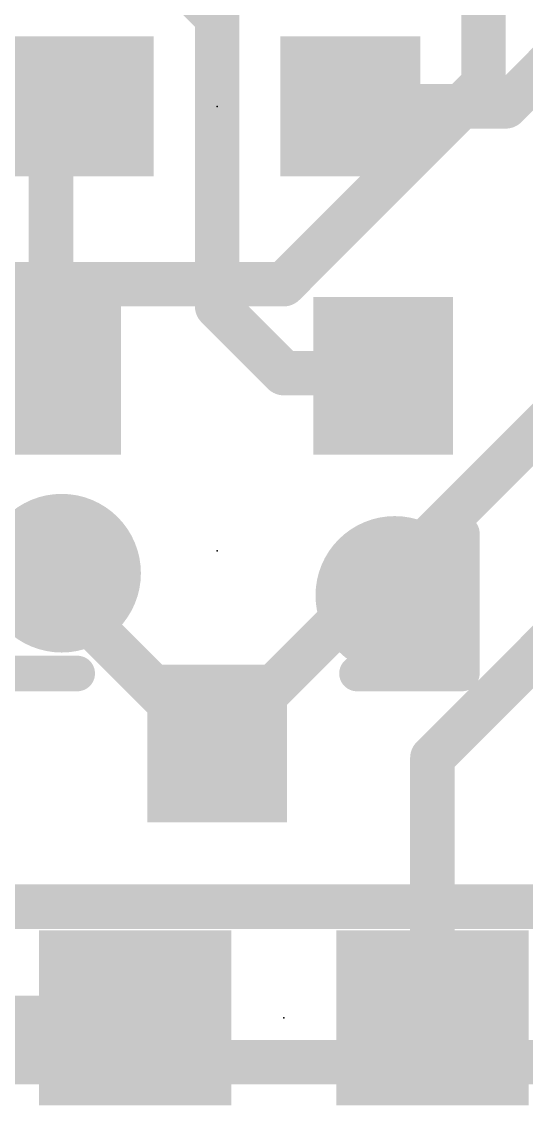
# Model space of a CAD drawing. Extents: x -6.8 to 60.3, y -8.9 to 34.9.
# Drawn here: x 22.89 to 25.77, y 4.83 to 11.02 of the extents above; entities that cross this region are included whole.
import ezdxf

# ---------------------------------------------------------------- set-up
doc = ezdxf.new("R2010")
doc.units = 0
for name, color, linetype in [('1', 12, 'CONTINUOUS'), ('16', 132, 'CONTINUOUS'), ('18', 110, 'CONTINUOUS'), ('21', 40, 'CONTINUOUS'), ('23', 40, 'CONTINUOUS')]:
    doc.layers.add(name, color=color, linetype=linetype)

# ---------------------------------------------------------------- blocks, each defined once
blk = doc.blocks.new('RECT')
blk.add_solid([(-0.5, -0.5), (0.5, -0.5), (-0.5, 0.5), (0.5, 0.5)])
blk = doc.blocks.new('ROUNDV')
at = {"const_width": 0.5}
blk.add_lwpolyline([(0, -0.25, 1), (0, 0.25, 1), (0, -0.25)], format="xyb", dxfattribs=at)

msp = doc.modelspace()

# ---------------------------------------------------------------- linework, layer by layer
at = {"layer": '1', "const_width": 0.254}
for points in [[(23.153, 11.899), (24.003, 11.049)], [(24.003, 11.049), (24.003, 9.398)], [(25.654, 10.541), (25.908, 10.795)], [(23.114, 10.414), (23.241, 10.541)], [(24.765, 10.541), (25.654, 10.541)], [(21.082, 10.414), (23.114, 10.414)], [(23.053, 10.353), (23.114, 10.414)], [(23.053, 9.001), (23.053, 10.353)], [(24.003, 9.398), (24.384, 9.017)], [(24.384, 9.017), (24.937, 9.017)], [(24.937, 9.017), (24.953, 9.001)], [(23.114, 7.747), (23.114, 7.874)], [(23.96, 6.901), (23.114, 7.747)], [(24.003, 6.901), (24.849, 7.747)], [(24.849, 7.747), (25.019, 7.747)], [(25.908, 7.493), (25.234, 6.819)], [(24.003, 6.901), (23.96, 6.901)], [(25.234, 6.819), (25.234, 5.334)], [(22.606, 5.334), (23.534, 5.334)]]:
    msp.add_lwpolyline(points, dxfattribs=at)
at = {"layer": '1', "const_width": 0.127}
for points in [[(24.0665, 11.049, 1), (23.9395, 11.049)], [(23.9581, 11.0041, 1), (24.0479, 11.0939)], [(23.2859, 10.4961, 1), (23.1961, 10.5859)], [(24.765, 10.6045, 1), (24.765, 10.4775)], [(25.6091, 10.5859, 1), (25.6989, 10.4961)], [(25.654, 10.4775, 1), (25.654, 10.6045)], [(23.1589, 10.3691, 1), (23.0691, 10.4589)], [(23.114, 10.3505, 1), (23.114, 10.4775)], [(23.1165, 10.353, 1), (22.9895, 10.353)], [(23.0691, 10.4589, 1), (23.1589, 10.3691)], [(23.0081, 10.3979, 1), (23.0979, 10.3081)], [(24.0479, 9.4429, 1), (23.9581, 9.3531)], [(23.9395, 9.398, 1), (24.0665, 9.398)], [(24.384, 9.0805, 1), (24.384, 8.9535)], [(24.3391, 8.9721, 1), (24.4289, 9.0619)], [(24.9819, 9.0619, 1), (24.8921, 8.9721)], [(24.9081, 8.9561, 1), (24.9979, 9.0459)], [(24.937, 8.9535, 1), (24.937, 9.0805)], [(22.9895, 9.001, 1), (23.1165, 9.001)], [(23.1775, 7.874, 1), (23.0505, 7.874)], [(23.1589, 7.7919, 1), (23.0691, 7.7021)], [(24.849, 7.8105, 1), (24.849, 7.6835)], [(24.8939, 7.7021, 1), (24.8041, 7.7919)], [(25.019, 7.6835, 1), (25.019, 7.8105)], [(23.0505, 7.747, 1), (23.1775, 7.747)], [(23.96, 6.9645, 1), (23.96, 6.8375)], [(23.9151, 6.8561, 1), (24.0049, 6.9459)], [(23.9581, 6.9459, 1), (24.0479, 6.8561)], [(24.003, 6.8375, 1), (24.003, 6.9645)], [(25.2975, 6.819, 1), (25.1705, 6.819)], [(25.1891, 6.8639, 1), (25.2789, 6.7741)], [(23.534, 5.2705, 1), (23.534, 5.3975)], [(25.1705, 5.334, 1), (25.2975, 5.334)]]:
    msp.add_lwpolyline(points, format="xyb", dxfattribs=at)
at = {"layer": '16', "const_width": 0.254}
for points in [[(25.527, 10.668), (25.527, 14.224)], [(25.527, 10.668), (24.384, 9.525)], [(24.384, 9.525), (21.844, 9.525)], [(26.416, 9.271), (25.019, 7.874)], [(23.114, 7.874), (21.082, 7.874)], [(25.019, 7.874), (25.019, 7.747)], [(21.209, 5.969), (27.051, 5.969)], [(20.574, 5.08), (27.178, 5.08)]]:
    msp.add_lwpolyline(points, dxfattribs=at)
at = {"layer": '16', "const_width": 0.127}
for points in [[(25.5719, 10.6231, 1), (25.4821, 10.7129)], [(25.4635, 10.668, 1), (25.5905, 10.668)], [(24.3391, 9.5699, 1), (24.4289, 9.4801)], [(24.384, 9.4615, 1), (24.384, 9.5885)], [(23.114, 7.8105, 1), (23.114, 7.9375)], [(25.0825, 7.874, 1), (24.9555, 7.874)], [(24.9741, 7.9189, 1), (25.0639, 7.8291)], [(24.9555, 7.747, 1), (25.0825, 7.747)]]:
    msp.add_lwpolyline(points, format="xyb", dxfattribs=at)
at = {"layer": '21', "const_width": 0.2032}
for points in [[(24.003, 10.795), (24.003, 10.287)], [(25.403, 7.301), (25.403, 8.101)], [(23.203, 7.301), (22.603, 7.301)], [(24.803, 7.301), (25.403, 7.301)]]:
    msp.add_lwpolyline(points, dxfattribs=at)
at = {"layer": '21', "const_width": 0.1016}
for points in [[(24.0538, 10.795, 1), (23.9522, 10.795)], [(23.9522, 10.287, 1), (24.0538, 10.287)], [(25.4538, 8.101, 1), (25.3522, 8.101)], [(23.203, 7.2502, 1), (23.203, 7.3518)], [(24.803, 7.3518, 1), (24.803, 7.2502)], [(25.403, 7.2502, 1), (25.403, 7.3518)], [(25.3522, 7.301, 1), (25.4538, 7.301)]]:
    msp.add_lwpolyline(points, format="xyb", dxfattribs=at)
at = {"layer": '23'}
for p in [(24.003, 10.541), (24.003, 8.001), (24.384, 5.334)]:
    msp.add_point(p, dxfattribs=at)

# ---------------------------------------------------------------- block references
at = {"layer": '1', "xscale": 0.8, "yscale": 0.8}
for p in [(23.241, 10.541), (24.765, 10.541)]:
    msp.add_blockref('RECT', p, dxfattribs=at)
at = {"layer": '1', "xscale": 0.8, "yscale": 0.9, "rotation": 180}
for p in [(23.053, 9.001), (24.953, 9.001), (24.003, 6.901)]:
    msp.add_blockref('RECT', p, dxfattribs=at)
at = {"layer": '1', "xscale": 1.1, "rotation": 180}
for p in [(23.534, 5.334), (25.234, 5.334)]:
    msp.add_blockref('RECT', p, dxfattribs=at)
at = {"layer": '18', "xscale": 0.9064, "yscale": 0.9064}
for p in [(23.114, 7.874), (23.114, 7.874), (25.019, 7.747), (25.019, 7.747)]:
    msp.add_blockref('ROUNDV', p, dxfattribs=at)

doc.saveas('drawing.dxf')
